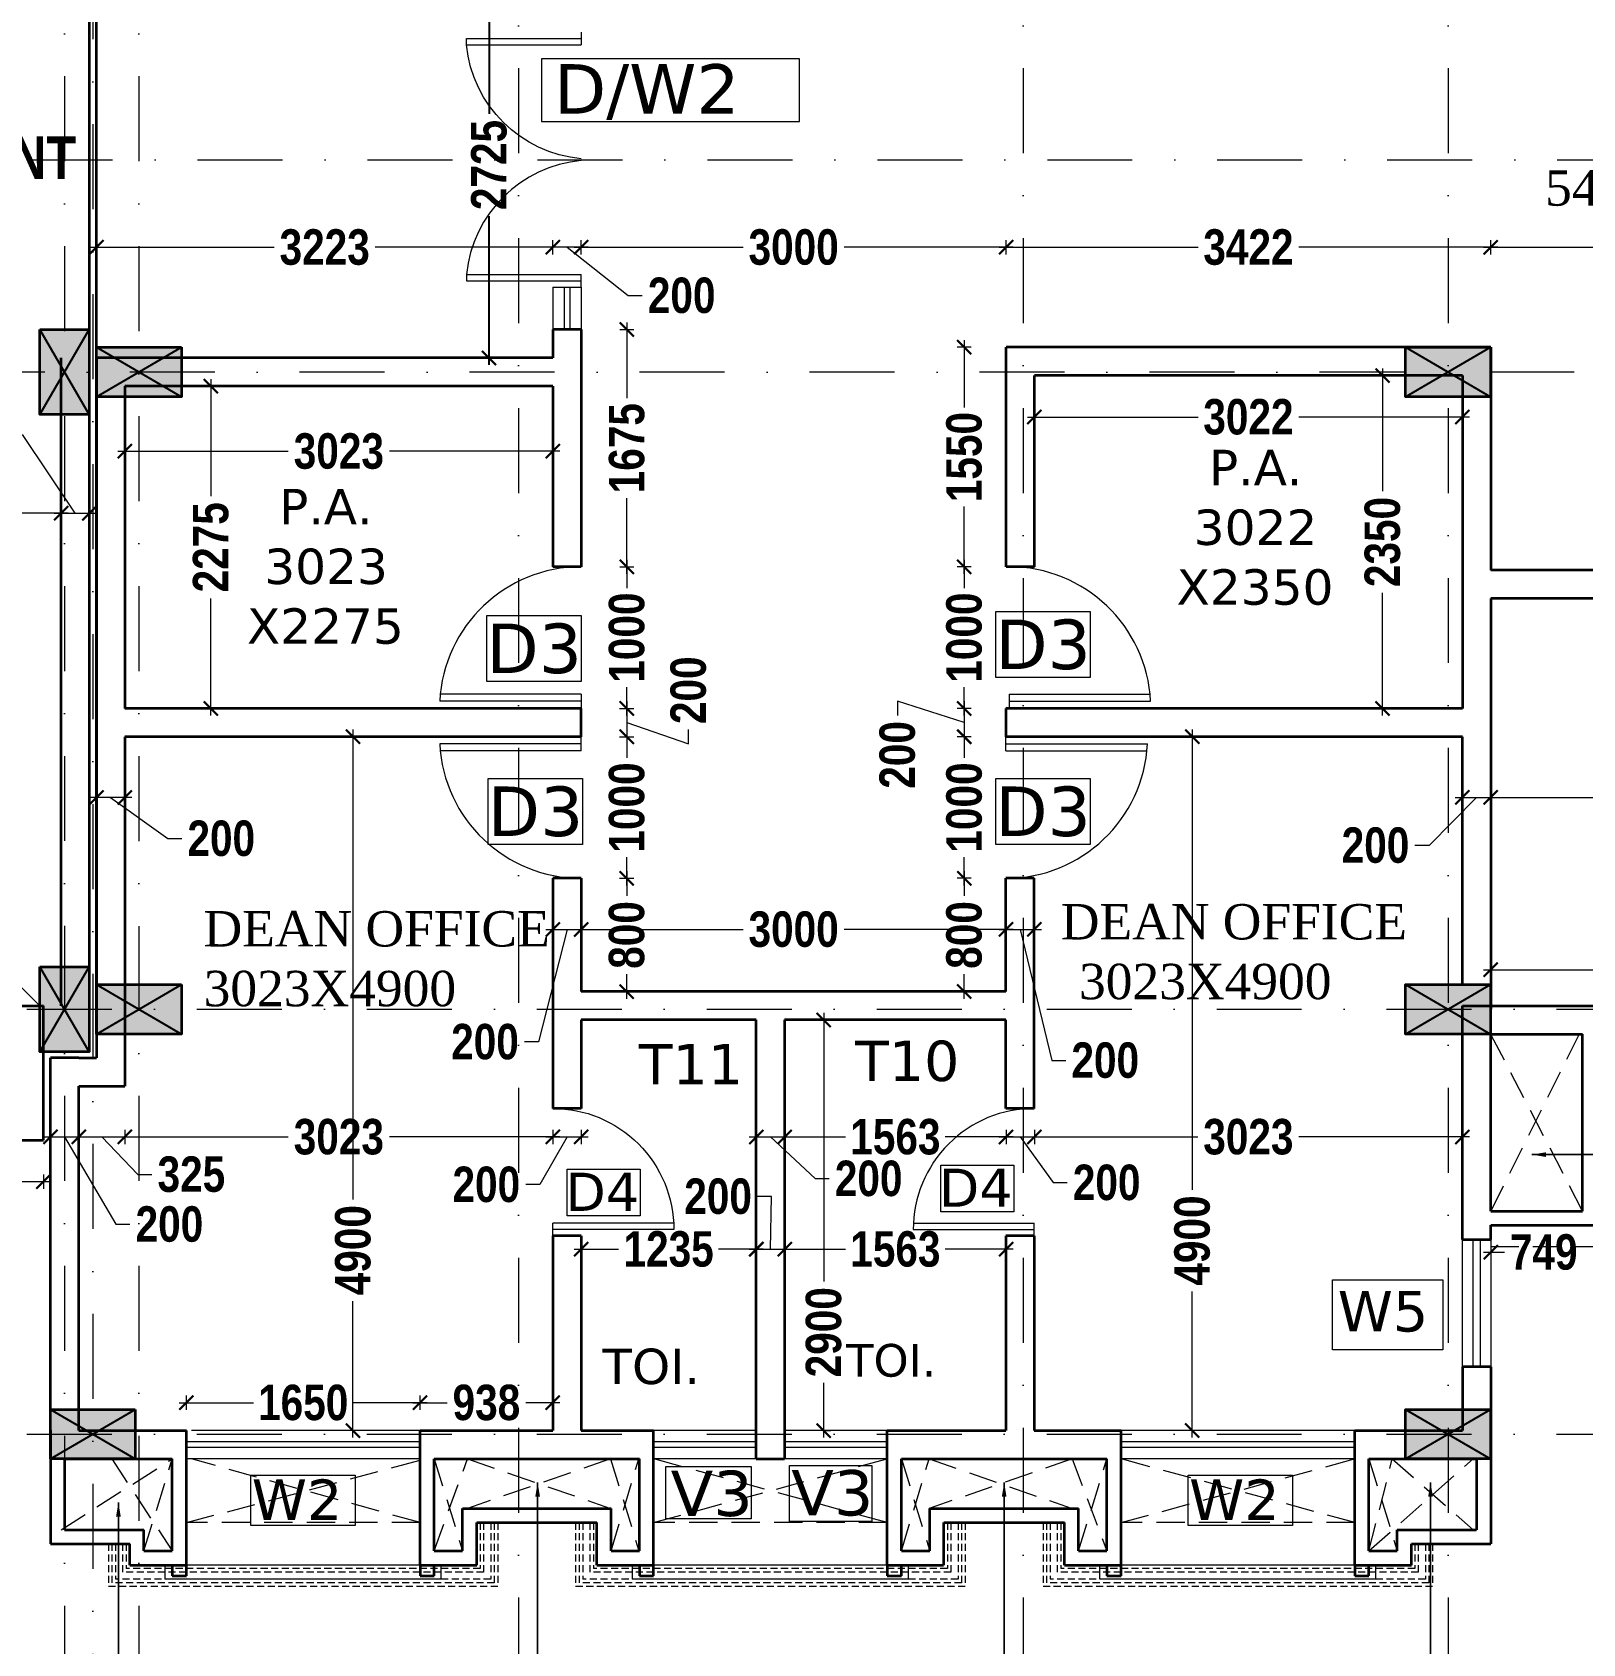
# Model space of a CAD drawing. Header units: millimetres. Extents: x -3092162 to 4513894, y -12317808 to 1849994.
# Drawn here: x -407333 to -396384, y -5888562 to -5877181 of the extents above; entities that cross this region are included whole.
import ezdxf

# ---------------------------------------------------------------- set-up
doc = ezdxf.new("R2010")
doc.units = ezdxf.units.MM
doc.header["$LTSCALE"] = 2
doc.header["$MEASUREMENT"] = 0
doc.header["$PDMODE"] = 34
doc.header["$PDSIZE"] = 500
for name, pattern in [('DASHDOT', [1, 0.5, -0.25, 0, -0.25]), ('DASHED2', [0.375, 0.25, -0.125]), ('HIDDEN', [0.375, 0.25, -0.125])]:
    doc.linetypes.add(name, pattern=pattern)
for name, color, linetype, lineweight in [('coloumn', 10, 'Continuous', 35), ('D DIM', 250, 'Continuous', 9), ('D3', 10, 'Continuous', 5), ('D4', 10, 'Continuous', 5), ('DOOR', 27, 'Continuous', 5), ('DUCT', 37, 'Continuous', 35), ('DW2', 10, 'Continuous', 9), ('expen. jt.', 130, 'Continuous', 35), ('glass', 5, 'Continuous', 15), ('GRID', 251, 'DASHDOT', 5), ('PARGOLA', 115, 'DASHED2', 5), ('PROJ', 251, 'HIDDEN', 5), ('SILL', 74, 'Continuous', 9), ('TEXT', 7, 'Continuous', 13), ('VENTI', 162, 'Continuous', 5), ('W2', 162, 'Continuous', 5), ('W5', 162, 'Continuous', 5), ('WAll', 250, 'Continuous', 35), ('WIN', 5, 'Continuous', 15)]:
    doc.layers.add(name, color=color, linetype=linetype, lineweight=lineweight)
doc.layers.add('DOT', color=7, linetype='DASHED2', lineweight=0, true_color=0x89067c)
doc.layers.add('duct text', color=7, linetype='Continuous', lineweight=5, true_color=0x30182a)
doc.styles.add('COLOUMNN DIM', font='ARIALNB.TTF', dxfattribs={"height": 550})
doc.styles.add('door', font='arial.ttf', dxfattribs={"height": 70})
doc.styles.add('INNER DIM', font='ARIALNB.TTF', dxfattribs={"height": 250})
doc.styles.get("Standard").update_dxf_attribs({"font": 'times.ttf', "height": 500})
doc.styles.add('style2', font='verdana.ttf')
doc.dimstyles.new('DOOR', dxfattribs={"dimtxt": 100, "dimasz": 100, "dimexe": 25, "dimexo": 50, "dimgap": 25, "dimtad": 0, "dimtih": 1, "dimtoh": 1, "dimdec": 0, "dimzin": 3, "dimdsep": 46, "dimtxsty": 'door', "dimblk": 'OBLIQUE', "dimcen": 200, "dimclrd": 256, "dimclre": 256, "dimclrt": 256, "dimadec": 0, "dimazin": 0, "dimtfac": 1, "dimtdec": 0, "dimtofl": 0, "dimtmove": 2, "dimatfit": 3, "dimfxl": 300, "dimfxlon": 1, "dimfrac": 1, "dimtolj": 1, "dimtzin": 0, "dimlwd": -1, "dimlwe": -1, "dimarcsym": 0})
doc.dimstyles.new('external final', dxfattribs={"dimscale": 0, "dimtxt": 250, "dimasz": 100, "dimexe": 50, "dimexo": 50, "dimgap": 50, "dimtad": 0, "dimdec": 0, "dimzin": 0, "dimdsep": 46, "dimtxsty": 'INNER DIM', "dimblk": 'ARCHTICK', "dimcen": 100, "dimdle": 50, "dimclrd": 256, "dimclre": 256, "dimclrt": 256, "dimadec": 0, "dimazin": 0, "dimtfac": 1, "dimtdec": 0, "dimtix": 1, "dimtmove": 1, "dimatfit": 3, "dimfxl": 50, "dimfxlon": 1, "dimtolj": 1, "dimtzin": 0, "dimlwd": -1, "dimlwe": -1, "dimarcsym": 1})

# ---------------------------------------------------------------- blocks, each defined once
blk = doc.blocks.new('_Oblique')
at = {"color": 0, "linetype": 'ByBlock', "lineweight": -2}
blk.add_line((-0.5, -0.5), (0.5, 0.5), dxfattribs=at)
blk = doc.blocks.new('_ArchTick')
at = {"color": 0, "linetype": 'ByBlock', "const_width": 0.15}
blk.add_lwpolyline([(-0.5, -0.5), (0.5, 0.5)], dxfattribs=at)
blk = doc.blocks.new('*D376')
at = {"ltscale": 100, "transparency": 16777216}
for p, q in [((-403807, -5876756), (-404157, -5876756)), ((-404107, -5876706), (-404107, -5877758)), ((-404107, -5879531), (-404107, -5878479)), ((-403807, -5879481), (-404157, -5879481))]:
    blk.add_line(p, q, dxfattribs=at)
at = {"layer": 'Defpoints', "color": 0, "lineweight": 50, "ltscale": 100, "transparency": 16777216}
for p in [(-403657, -5876756), (-404107, -5879481), (-403657, -5879481)]:
    blk.add_point(p, dxfattribs=at)
at = {"ltscale": 100, "transparency": 16777216, "xscale": 100, "yscale": 100, "zscale": 100}
for p, rotation in [((-404107, -5876756), 90), ((-404107, -5879481), 270)]:
    blk.add_blockref('_ArchTick', p, dxfattribs=dict(at, rotation=rotation))
at = {"lineweight": 50, "ltscale": 100, "transparency": 16777216, "insert": (-404107, -5878119), "char_height": 250, "attachment_point": 5, "rotation": 90, "style": 'INNER DIM'}
blk.add_mtext('\\A1;2725', dxfattribs=at)

msp = doc.modelspace()

# ---------------------------------------------------------------- hatches: boundary and pattern name
at = {"layer": 'coloumn', "ltscale": 100}
for points in [[(-407279.5, -5879281.2), (-406929.5, -5879281.2), (-406929.5, -5879881.2), (-407279.5, -5879881.2)], [(-406279.7, -5879406.2), (-406279.7, -5879756.2), (-406879.7, -5879756.2), (-406879.7, -5879406.2)], [(-397034.7, -5879406.2), (-397034.7, -5879756.2), (-397634.7, -5879756.2), (-397634.7, -5879406.2)], [(-407279.7, -5883781.3), (-406929.7, -5883781.3), (-406929.7, -5884381.3), (-407279.7, -5884381.3)], [(-406279.7, -5883906.2), (-406279.7, -5884256.2), (-406879.7, -5884256.2), (-406879.7, -5883906.2)], [(-397034.7, -5883906.2), (-397034.7, -5884256.2), (-397634.7, -5884256.2), (-397634.7, -5883906.2)], [(-406604.7, -5886906.2), (-406604.7, -5887256.2), (-407204.7, -5887256.2), (-407204.7, -5886906.2)], [(-397034.7, -5886906.2), (-397034.7, -5887256.2), (-397634.7, -5887256.2), (-397634.7, -5886906.2)]]:
    msp.add_hatch(color=256, dxfattribs=at).paths.add_polyline_path(points)

# ---------------------------------------------------------------- linework, layer by layer
at = {"layer": 'coloumn', "lineweight": 25, "ltscale": 100}
for p, q in [((-406929.5, -5879881.2), (-407279.5, -5879281.2)), ((-407279.5, -5879881.2), (-406929.5, -5879281.2)), ((-406879.7, -5879756.2), (-406279.7, -5879406.2)), ((-406879.7, -5879406.2), (-406279.7, -5879756.2)), ((-397634.7, -5879756.2), (-397034.7, -5879406.2)), ((-397634.7, -5879406.2), (-397034.7, -5879756.2)), ((-406929.7, -5884381.3), (-407279.7, -5883781.3)), ((-407279.7, -5884381.3), (-406929.7, -5883781.3)), ((-406879.7, -5884256.2), (-406279.7, -5883906.2)), ((-406879.7, -5883906.2), (-406279.7, -5884256.2)), ((-397634.7, -5884256.2), (-397034.7, -5883906.2)), ((-397634.7, -5883906.2), (-397034.7, -5884256.2)), ((-407204.7, -5887256.2), (-406604.7, -5886906.2)), ((-407204.7, -5886906.2), (-406604.7, -5887256.2)), ((-397634.7, -5887256.2), (-397034.7, -5886906.2)), ((-397634.7, -5886906.2), (-397034.7, -5887256.2))]:
    msp.add_line(p, q, dxfattribs=at)
at = {"layer": 'coloumn', "ltscale": 100}
for points in [[(-407279.5, -5879281.2), (-406929.5, -5879281.2), (-406929.5, -5879881.2), (-407279.5, -5879881.2)], [(-406279.7, -5879406.2), (-406279.7, -5879756.2), (-406879.7, -5879756.2), (-406879.7, -5879406.2)], [(-397034.7, -5879406.2), (-397034.7, -5879756.2), (-397634.7, -5879756.2), (-397634.7, -5879406.2)], [(-407279.7, -5883781.3), (-406929.7, -5883781.3), (-406929.7, -5884381.3), (-407279.7, -5884381.3)], [(-406279.7, -5883906.2), (-406279.7, -5884256.2), (-406879.7, -5884256.2), (-406879.7, -5883906.2)], [(-397034.7, -5883906.2), (-397034.7, -5884256.2), (-397634.7, -5884256.2), (-397634.7, -5883906.2)], [(-406604.7, -5886906.2), (-406604.7, -5887256.2), (-407204.7, -5887256.2), (-407204.7, -5886906.2)], [(-397034.7, -5886906.2), (-397034.7, -5887256.2), (-397634.7, -5887256.2), (-397634.7, -5886906.2)]]:
    msp.add_lwpolyline(points, close=True, dxfattribs=at)
at = {"layer": 'D DIM', "ltscale": 100}
for p, q in [((-406928.9, -5878699.7), (-405624.8, -5878699.7)), ((-406878.9, -5878749.7), (-406878.9, -5878649.7)), ((-403606.4, -5878699.7), (-404910.5, -5878699.7)), ((-403406.4, -5878699.7), (-403706.4, -5878699.7)), ((-403656.4, -5878749.7), (-403656.4, -5878649.7)), ((-403656.4, -5878749.7), (-403656.4, -5878649.7)), ((-403556.4, -5878699.7), (-403125.3, -5879040.6)), ((-403506.4, -5878699.7), (-402312.3, -5878699.7)), ((-403456.4, -5878749.7), (-403456.4, -5878649.7)), ((-403456.4, -5878749.7), (-403456.4, -5878649.7)), ((-400405.9, -5878699.7), (-401600, -5878699.7)), ((-400505.9, -5878699.7), (-399100.9, -5878699.7)), ((-400455.9, -5878749.7), (-400455.9, -5878649.7)), ((-400455.9, -5878749.7), (-400455.9, -5878649.7)), ((-396983.9, -5878699.7), (-398388.9, -5878699.7)), ((-397083.9, -5878699.7), (-394689.1, -5878699.7)), ((-397033.9, -5878749.7), (-397033.9, -5878649.7)), ((-397033.9, -5878749.7), (-397033.9, -5878649.7)), ((-403125.3, -5879040.6), (-403025.3, -5879040.6)), ((-403134.3, -5879231.2), (-403134.3, -5879765.8)), ((-403184.3, -5879281.2), (-403084.3, -5879281.2)), ((-400752, -5879356.2), (-400752, -5879831)), ((-400702, -5879406.2), (-400802, -5879406.2)), ((-397797.8, -5879606.2), (-397847.8, -5879606.2)), ((-397797.8, -5879556.2), (-397797.8, -5880423.2)), ((-406071.5, -5879681.2), (-406121.5, -5879681.2)), ((-406071.5, -5879631.2), (-406071.5, -5880458.1)), ((-400305.9, -5879898.5), (-399100.9, -5879898.5)), ((-400255.9, -5879898.5), (-400255.9, -5879948.5)), ((-397183.9, -5879898.5), (-398388.9, -5879898.5)), ((-397233.9, -5879898.5), (-397233.9, -5879848.5)), ((-407028.7, -5880578.2), (-407400.7, -5880022.4)), ((-406728.9, -5880140.3), (-405524.8, -5880140.3)), ((-406678.9, -5880140.3), (-406678.9, -5880190.3)), ((-403606.4, -5880140.3), (-404810.5, -5880140.3)), ((-403656.4, -5880140.3), (-403656.4, -5880090.3)), ((-403134.3, -5881006.2), (-403134.3, -5880471.6)), ((-407078.5, -5880578.2), (-416755.3, -5880578.2)), ((-407178.5, -5880578.2), (-406878.9, -5880578.2)), ((-407128.5, -5880528.2), (-407128.5, -5880628.2)), ((-407128.5, -5880528.2), (-407128.5, -5880628.2)), ((-406928.9, -5880528.2), (-406928.9, -5880628.2)), ((-400752, -5881006.2), (-400752, -5880531.4)), ((-403184.3, -5880956.2), (-403084.3, -5880956.2)), ((-403184.3, -5880956.2), (-403084.3, -5880956.2)), ((-403134.3, -5880906.2), (-403134.3, -5881106)), ((-400702, -5880956.2), (-400802, -5880956.2)), ((-400702, -5880956.2), (-400802, -5880956.2)), ((-400752, -5880906.2), (-400752, -5881106)), ((-406071.5, -5882006.2), (-406071.5, -5881179.3)), ((-397797.8, -5882006.2), (-397797.8, -5881139.2)), ((-403134.3, -5882006.2), (-403134.3, -5881806.4)), ((-400752, -5882006.2), (-400752, -5881806.4)), ((-406071.5, -5881956.2), (-406121.5, -5881956.2)), ((-403184.7, -5881956.2), (-403084.7, -5881956.2)), ((-403184.3, -5881956.2), (-403084.3, -5881956.2)), ((-403134.7, -5881906.2), (-403134.7, -5882206.2)), ((-400752, -5882056.2), (-401223.5, -5881906.2)), ((-401223.5, -5881906.2), (-401223.5, -5882006.2)), ((-400702, -5881956.2), (-400802, -5881956.2)), ((-400702, -5881956.2), (-400802, -5881956.2)), ((-400752, -5881906.2), (-400752, -5882206.2)), ((-397797.8, -5881956.2), (-397847.8, -5881956.2)), ((-405067.7, -5882106.2), (-405067.7, -5885423.2)), ((-403134.7, -5882056.2), (-402699.3, -5882206.2)), ((-403134.3, -5882106.2), (-403134.3, -5882306)), ((-402699.3, -5882206.2), (-402699.3, -5882106.2)), ((-400751.6, -5882106.2), (-400751.6, -5882306)), ((-399141.6, -5882106.2), (-399141.6, -5885355.3)), ((-405017.7, -5882156.2), (-405117.7, -5882156.2)), ((-403184.7, -5882156.2), (-403084.7, -5882156.2)), ((-403184.3, -5882156.2), (-403084.3, -5882156.2)), ((-400702, -5882156.2), (-400802, -5882156.2)), ((-400701.6, -5882156.2), (-400801.6, -5882156.2)), ((-399141.6, -5882156.2), (-399191.6, -5882156.2)), ((-406878.9, -5882634.7), (-406878.9, -5882534.7)), ((-406678.9, -5882634.7), (-406678.9, -5882534.7)), ((-397233.9, -5882534.7), (-397233.9, -5882634.7)), ((-397033.9, -5882534.7), (-397033.9, -5882634.7)), ((-397033.9, -5882534.7), (-397033.9, -5882634.7)), ((-406628.9, -5882584.7), (-406928.9, -5882584.7)), ((-406778.9, -5882584.7), (-406376.3, -5882874.8)), ((-397133.9, -5882584.7), (-397469.3, -5882923.3)), ((-397283.9, -5882584.7), (-396983.9, -5882584.7)), ((-397083.9, -5882584.7), (-395192.8, -5882584.7)), ((-406376.3, -5882874.8), (-406276.3, -5882874.8)), ((-403134.3, -5883206.2), (-403134.3, -5883006.4)), ((-400751.6, -5883206.2), (-400751.6, -5883006.4)), ((-397469.3, -5882923.3), (-397569.3, -5882923.3)), ((-403134.7, -5883106.2), (-403134.7, -5883280.2)), ((-400752, -5883106.2), (-400752, -5883280.2)), ((-403184.7, -5883156.2), (-403084.7, -5883156.2)), ((-403184.3, -5883156.2), (-403084.3, -5883156.2)), ((-400702, -5883156.2), (-400802, -5883156.2)), ((-400701.6, -5883156.2), (-400801.6, -5883156.2)), ((-403656.4, -5883516.8), (-403656.4, -5883466.8)), ((-403456.4, -5883516.8), (-403456.4, -5883466.8)), ((-403456.4, -5883516.8), (-403456.4, -5883466.8)), ((-400456.4, -5883516.8), (-400456.4, -5883466.8)), ((-400456.4, -5883516.8), (-400456.4, -5883466.8)), ((-400256.4, -5883516.8), (-400256.4, -5883466.8)), ((-403556.4, -5883516.8), (-403757.3, -5884311.2)), ((-403706.4, -5883516.8), (-403406.4, -5883516.8)), ((-403506.4, -5883516.8), (-402312.6, -5883516.8)), ((-400406.4, -5883516.8), (-401600.2, -5883516.8)), ((-400506.4, -5883516.8), (-400206.4, -5883516.8)), ((-400356.4, -5883516.8), (-400134.2, -5884441.7)), ((-397084.3, -5883801.9), (-394689.5, -5883801.9)), ((-397034.3, -5883751.9), (-397034.3, -5883851.9)), ((-403134.7, -5884006.2), (-403134.7, -5883832.2)), ((-400752, -5884006.2), (-400752, -5883832.2)), ((-403184.7, -5883956.2), (-403084.7, -5883956.2)), ((-400702, -5883956.2), (-400802, -5883956.2)), ((-401744.1, -5884156.2), (-401794.1, -5884156.2)), ((-401744.1, -5884106.2), (-401744.1, -5886003.7)), ((-403757.3, -5884311.2), (-403857.3, -5884311.2)), ((-400134.2, -5884441.7), (-400034.2, -5884441.7)), ((-407203.9, -5884932.4), (-407203.9, -5885032.4)), ((-407003.9, -5884932.4), (-407003.9, -5885032.4)), ((-407003.9, -5884932.4), (-407003.9, -5885032.4)), ((-406678.9, -5884932.4), (-406678.9, -5885032.4)), ((-406678.9, -5884932.4), (-406678.9, -5885032.4)), ((-403656.4, -5884932.4), (-403656.4, -5885032.4)), ((-403656.4, -5884932.4), (-403656.4, -5885032.4)), ((-403456.4, -5884932.4), (-403456.4, -5885032.4)), ((-402219.4, -5884932.4), (-402219.4, -5885032.4)), ((-402019.4, -5884932.4), (-402019.4, -5885032.4)), ((-402019.4, -5884932.4), (-402019.4, -5885032.4)), ((-400456.4, -5884932.4), (-400456.4, -5885032.4)), ((-400456.4, -5884932.4), (-400456.4, -5885032.4)), ((-400256.4, -5884932.4), (-400256.4, -5885032.4)), ((-400256.4, -5884932.4), (-400256.4, -5885032.4)), ((-397233.9, -5884932.4), (-397233.9, -5885032.4)), ((-407253.9, -5884982.4), (-406953.9, -5884982.4)), ((-407103.9, -5884982.4), (-406742.5, -5885599.1)), ((-407053.9, -5884982.4), (-406628.9, -5884982.4)), ((-406841.4, -5884982.4), (-406588.1, -5885247)), ((-406728.9, -5884982.4), (-405524.8, -5884982.4)), ((-403606.4, -5884982.4), (-404810.5, -5884982.4)), ((-403556.4, -5884982.4), (-403748, -5885318.9)), ((-403706.4, -5884982.4), (-403406.4, -5884982.4)), ((-402269.4, -5884982.4), (-401969.4, -5884982.4)), ((-402119.4, -5884982.4), (-401804.8, -5885276.7)), ((-402069.4, -5884982.4), (-401589.1, -5884982.4)), ((-400406.4, -5884982.4), (-400886.7, -5884982.4)), ((-400506.4, -5884982.4), (-400206.4, -5884982.4)), ((-400356.4, -5884982.4), (-400124.2, -5885304.9)), ((-400306.4, -5884982.4), (-399102.3, -5884982.4)), ((-397183.9, -5884982.4), (-398388, -5884982.4)), ((-407203.9, -5885298.8), (-407788.3, -5885298.8)), ((-407253.9, -5885248.8), (-407253.9, -5885348.8)), ((-406588.1, -5885247), (-406488.1, -5885247)), ((-401804.8, -5885276.7), (-401704.8, -5885276.7)), ((-400124.2, -5885304.9), (-400024.2, -5885304.9)), ((-403748, -5885318.9), (-403848, -5885318.9)), ((-402111.5, -5885402.7), (-402211.5, -5885402.7)), ((-402119.4, -5885775), (-402111.5, -5885402.7)), ((-406742.5, -5885599.1), (-406642.5, -5885599.1)), ((-403456.4, -5885825), (-403456.4, -5885725)), ((-402221.4, -5885825), (-402221.4, -5885725)), ((-402219.4, -5885825), (-402219.4, -5885725)), ((-402019.4, -5885825), (-402019.4, -5885725)), ((-402019.4, -5885825), (-402019.4, -5885725)), ((-400456.4, -5885731.2), (-400456.4, -5885825)), ((-397033.9, -5885746.5), (-397033.9, -5885846.5)), ((-403506.4, -5885775), (-403191.8, -5885775)), ((-402171.4, -5885775), (-402486, -5885775)), ((-402269.4, -5885775), (-401969.4, -5885775)), ((-402069.4, -5885775), (-401589.1, -5885775)), ((-400406.4, -5885775), (-400886.7, -5885775)), ((-397083.9, -5885796.5), (-396935.6, -5885796.5)), ((-399141.6, -5887106.2), (-399141.6, -5886073.1)), ((-405067.7, -5887106.2), (-405067.7, -5886141.1)), ((-401744.1, -5887106.2), (-401744.1, -5886719.7)), ((-406294.3, -5886859.2), (-405769.5, -5886859.2)), ((-406244.3, -5886909.2), (-406244.3, -5886809.2)), ((-404544.3, -5886859.2), (-405069.1, -5886859.2)), ((-404644.3, -5886859.2), (-404403.7, -5886859.2)), ((-404594.3, -5886909.2), (-404594.3, -5886809.2)), ((-404594.3, -5886909.2), (-404594.3, -5886809.2)), ((-403606.8, -5886859.2), (-403847.5, -5886859.2)), ((-403656.8, -5886909.2), (-403656.8, -5886809.2)), ((-405017.7, -5887056.2), (-405117.7, -5887056.2)), ((-401744.1, -5887056.2), (-401694.1, -5887056.2)), ((-399141.6, -5887056.2), (-399191.6, -5887056.2))]:
    msp.add_line(p, q, dxfattribs=at)
at = {"layer": 'D3'}
for p, q in [((-404123, -5881300.4), (-403457, -5881300.4)), ((-404123, -5881766.9), (-404123, -5881300.4)), ((-403457, -5881300.4), (-403457, -5881766.9)), ((-400529.5, -5881272), (-399863.5, -5881272)), ((-400529.5, -5881738.5), (-400529.5, -5881272)), ((-399863.5, -5881272), (-399863.5, -5881738.5)), ((-403457, -5881766.9), (-404123, -5881766.9)), ((-399863.5, -5881738.5), (-400529.5, -5881738.5)), ((-404113.4, -5882451.2), (-403447.5, -5882451.2)), ((-404113.4, -5882917.6), (-404113.4, -5882451.2)), ((-403447.5, -5882451.2), (-403447.5, -5882917.6)), ((-400529.5, -5882451.2), (-399863.5, -5882451.2)), ((-400529.5, -5882917.6), (-400529.5, -5882451.2)), ((-399863.5, -5882451.2), (-399863.5, -5882917.6)), ((-403447.5, -5882917.6), (-404113.4, -5882917.6)), ((-399863.5, -5882917.6), (-400529.5, -5882917.6))]:
    msp.add_line(p, q, dxfattribs=at)
at = {"layer": 'D4'}
for p, q in [((-400917.6, -5885181.4), (-400402.1, -5885181.4)), ((-400917.6, -5885511), (-400917.6, -5885181.4)), ((-400402.1, -5885181.4), (-400402.1, -5885511)), ((-403555.1, -5885210.4), (-403039.6, -5885210.4)), ((-403555.1, -5885540), (-403555.1, -5885210.4)), ((-403039.6, -5885210.4), (-403039.6, -5885540)), ((-400402.1, -5885511), (-400917.6, -5885511)), ((-403039.6, -5885540), (-403555.1, -5885540))]:
    msp.add_line(p, q, dxfattribs=at)
at = {"layer": 'DOOR', "color": 252, "ltscale": 200}
for p, q in [((-404266.8, -5877226.2), (-403456.8, -5877226.2)), ((-404266.8, -5877271.2), (-404266.8, -5877226.2)), ((-403456.8, -5877181.2), (-403456.8, -5877271.2)), ((-404266.8, -5877271.2), (-403456.8, -5877271.2)), ((-404266.8, -5878891.2), (-403456.8, -5878891.2)), ((-404266.8, -5878891.2), (-404266.8, -5878936.2)), ((-403456.8, -5878981.2), (-403456.8, -5878891.2)), ((-404266.8, -5878936.2), (-403456.8, -5878936.2))]:
    msp.add_line(p, q, dxfattribs=at)
at = {"layer": 'DOOR', "ltscale": 100}
for p, q in [((-403456.8, -5881856.2), (-404451.8, -5881856.2)), ((-403456.8, -5881856.2), (-403456.8, -5881956.2)), ((-400434.3, -5881856.2), (-399439.3, -5881856.2)), ((-400434.3, -5881856.2), (-400434.3, -5881956.2)), ((-403456.8, -5881906.2), (-404455.6, -5881906.2)), ((-400434.3, -5881906.2), (-399435.6, -5881906.2)), ((-403456.8, -5882206.2), (-404455.6, -5882206.2)), ((-403456.8, -5882256.2), (-403456.8, -5882156.2)), ((-400456.8, -5882256.2), (-400456.8, -5882156.2)), ((-400456.8, -5882206.2), (-399458.1, -5882206.2)), ((-403456.8, -5882256.2), (-404451.8, -5882256.2)), ((-400456.8, -5882256.2), (-399461.8, -5882256.2))]:
    msp.add_line(p, q, dxfattribs=at)
at = {"layer": 'DOOR', "ltscale": 200}
for p, q in [((-402803, -5885591.2), (-403656.8, -5885591.2)), ((-403656.8, -5885681.2), (-403656.8, -5885591.2)), ((-402801.8, -5885636.2), (-403656.8, -5885636.2)), ((-401111.8, -5885636.2), (-400256.8, -5885636.2)), ((-401110.6, -5885591.2), (-400256.8, -5885591.2)), ((-400256.8, -5885681.2), (-400256.8, -5885591.2))]:
    msp.add_line(p, q, dxfattribs=at)
at = {"layer": 'DOOR', "ltscale": 100}
for centre, start, end in [((-403456.8, -5881956.2), 90, 177.13402), ((-400434.3, -5881956.2), 2.86598, 90), ((-403456.8, -5882156.2), 182.86598, 270), ((-400456.8, -5882156.2), 270, 357.13402)]:
    msp.add_arc(centre, 1000, start, end, dxfattribs=at)
at = {"layer": 'DOOR', "color": 252, "ltscale": 200, "extrusion": (0, 0, -1)}
msp.add_ellipse((-403370.3, -5877178.5), major_axis=(901.3, 4), ratio=1, start_param=1.670585, end_param=3.0430697, dxfattribs=at)
at = {"layer": 'DOOR', "color": 252, "ltscale": 200}
msp.add_ellipse((-403370.3, -5878983.9), major_axis=(-901.3, 4), ratio=1, start_param=-1.4710077, end_param=-0.098523, dxfattribs=at)
at = {"layer": 'DOT', "ltscale": 400}
for p, q in [((-396384.8, -5885506.2), (-397033.9, -5884256.2)), ((-396408.4, -5884256.2), (-397033.9, -5885506.2)), ((-397035.5, -5885756.2), (-395835.8, -5885756.2)), ((-407128.4, -5887756.2), (-406344.3, -5887256.2)), ((-406771, -5887256.2), (-406344.3, -5887906.2)), ((-406544.3, -5887906.2), (-406344.3, -5887256.2)), ((-406244.3, -5887706.2), (-404594.3, -5887265.6)), ((-404594.3, -5887706.2), (-406209.2, -5887256.2)), ((-404494.3, -5887256.2), (-404294.3, -5887906.2)), ((-404494.3, -5887906.2), (-404259.2, -5887256.2)), ((-403249.2, -5887256.2), (-404259.2, -5887606.2)), ((-404259.2, -5887256.2), (-403249.2, -5887606.2)), ((-403249.2, -5887256.2), (-403049.2, -5887906.2)), ((-403244.8, -5887906.2), (-403049.2, -5887256.2)), ((-402944.8, -5887706.2), (-401298.9, -5887256.2)), ((-401294.8, -5887706.2), (-402944.8, -5887256.2)), ((-401194.8, -5887256.2), (-400994.8, -5887906.2)), ((-401194.8, -5887906.2), (-400998.9, -5887256.2)), ((-399989.2, -5887256.2), (-400998.9, -5887606.2)), ((-400998.9, -5887256.2), (-399989.2, -5887606.2)), ((-399989.2, -5887256.2), (-399744.3, -5887906.2)), ((-399944.3, -5887906.2), (-399744.3, -5887256.2)), ((-399644.3, -5887706.2), (-397994.3, -5887256.2)), ((-397994.3, -5887706.2), (-399644.3, -5887256.2)), ((-397894.3, -5887256.2), (-397694.3, -5887906.2)), ((-397894.3, -5887906.2), (-397728.8, -5887256.2)), ((-397894.3, -5887906.2), (-397158.4, -5887256.2)), ((-397728.8, -5887256.2), (-397158.4, -5887756.2)), ((-404594.3, -5887706.2), (-406244.3, -5887706.2)), ((-401294.8, -5887706.2), (-402944.8, -5887706.2)), ((-397994.3, -5887706.2), (-399644.3, -5887706.2))]:
    msp.add_line(p, q, dxfattribs=at)
at = {"layer": 'DOT', "linetype": 'DASHED2', "ltscale": 100}
for p, q in [((-404170.2, -5887706.2), (-404170.2, -5888031.2)), ((-404145.2, -5887706.2), (-404145.2, -5888056.2)), ((-404095.2, -5887706.2), (-404095.2, -5888106.2)), ((-404070.2, -5887706.2), (-404070.2, -5888131.2)), ((-404045.2, -5887706.2), (-404045.2, -5888156.2)), ((-403495.6, -5887706.2), (-403495.6, -5888156.2)), ((-403470.6, -5887706.2), (-403470.6, -5888131.2)), ((-403445.6, -5887706.2), (-403445.6, -5888106.2)), ((-403395.6, -5887706.2), (-403395.6, -5888056.2)), ((-403370.6, -5887706.2), (-403370.6, -5888031.2)), ((-400870.6, -5887706.2), (-400870.6, -5888031.2)), ((-400845.6, -5887706.2), (-400845.6, -5888056.2)), ((-400795.6, -5887706.2), (-400795.6, -5888106.2)), ((-400770.6, -5887706.2), (-400770.6, -5888131.2)), ((-400745.6, -5887706.2), (-400745.6, -5888156.2)), ((-400195.1, -5887706.2), (-400195.1, -5888156.2)), ((-400170.1, -5887706.2), (-400170.1, -5888131.2)), ((-400145.1, -5887706.2), (-400145.1, -5888106.2)), ((-400095.1, -5887706.2), (-400095.1, -5888056.2)), ((-400070.1, -5887706.2), (-400070.1, -5888031.2)), ((-406795.2, -5887856.2), (-406795.2, -5888156.2)), ((-406770.2, -5887856.2), (-406770.2, -5888131.2)), ((-406745.2, -5887856.2), (-406745.2, -5888106.2)), ((-406695.2, -5887856.2), (-406695.2, -5888056.2)), ((-406670.2, -5887856.2), (-406670.2, -5888031.2)), ((-397570.1, -5887856.2), (-397570.1, -5888031.2)), ((-397545.1, -5887856.2), (-397545.1, -5888056.2)), ((-397495.1, -5887856.2), (-397495.1, -5888106.2)), ((-397470.1, -5887856.2), (-397470.1, -5888131.2)), ((-397445.1, -5887856.2), (-397445.1, -5888156.2)), ((-404170.2, -5888031.2), (-406670.2, -5888031.2)), ((-404622.7, -5888006.2), (-406272.7, -5888006.2)), ((-400870.6, -5888031.2), (-403370.6, -5888031.2)), ((-401323.1, -5888006.2), (-402973.1, -5888006.2)), ((-397570.1, -5888031.2), (-400070.1, -5888031.2)), ((-398022.6, -5888006.2), (-399672.6, -5888006.2)), ((-404070.2, -5888131.2), (-406770.2, -5888131.2)), ((-404095.2, -5888106.2), (-406745.2, -5888106.2)), ((-404145.2, -5888056.2), (-406695.2, -5888056.2)), ((-400770.6, -5888131.2), (-403470.6, -5888131.2)), ((-400795.6, -5888106.2), (-403445.6, -5888106.2)), ((-400845.6, -5888056.2), (-403395.6, -5888056.2)), ((-397470.1, -5888131.2), (-400170.1, -5888131.2)), ((-397495.1, -5888106.2), (-400145.1, -5888106.2)), ((-397545.1, -5888056.2), (-400095.1, -5888056.2)), ((-404045.2, -5888156.2), (-406795.2, -5888156.2)), ((-400745.6, -5888156.2), (-403495.6, -5888156.2)), ((-397445.1, -5888156.2), (-400195.1, -5888156.2))]:
    msp.add_line(p, q, dxfattribs=at)
at = {"layer": 'DUCT', "ltscale": 100}
for p, q in [((-409028.4, -5884056.2), (-407253.9, -5884056.2)), ((-407253.9, -5885006.2), (-407253.9, -5884056.2)), ((-397234.3, -5884056.2), (-396284.8, -5884056.2)), ((-397234.3, -5885706.2), (-397234.3, -5884056.2)), ((-397033.9, -5885506.2), (-397033.9, -5884256.2)), ((-397033.9, -5884256.2), (-396384.8, -5884256.2)), ((-396384.8, -5885506.2), (-396384.8, -5884256.2)), ((-407204.3, -5887256.2), (-407204.3, -5884423.3)), ((-407004.3, -5884423.3), (-407203.9, -5884423.3)), ((-407004.3, -5887056.2), (-407004.3, -5884623.3)), ((-409028.4, -5885006.2), (-407253.9, -5885006.2)), ((-397033.9, -5885506.2), (-396384.8, -5885506.2)), ((-397033.9, -5885706.2), (-397033.9, -5885606.2)), ((-397033.9, -5885606.2), (-396284.8, -5885606.2)), ((-397234.3, -5885706.2), (-397033.9, -5885706.2)), ((-397234.3, -5886606.2), (-397234.3, -5886906.2)), ((-397033.9, -5886606.2), (-397234.3, -5886606.2)), ((-397033.9, -5886606.2), (-397033.9, -5887256.2)), ((-397233.9, -5886706.2), (-397233.9, -5887056.2)), ((-397033.9, -5886706.2), (-397033.9, -5887856.2)), ((-407203.9, -5887053), (-407203.9, -5887856.2)), ((-407003.9, -5887056.2), (-406244.3, -5887056.2)), ((-406244.3, -5888006.2), (-406244.3, -5887056.2)), ((-404594.3, -5888006.2), (-404594.3, -5887056.2)), ((-404594.3, -5887056.2), (-403656.8, -5887056.2)), ((-403456.8, -5887056.2), (-402944.8, -5887056.2)), ((-402944.8, -5888006.2), (-402944.8, -5887056.2)), ((-401294.8, -5888006.2), (-401294.8, -5887056.2)), ((-401294.8, -5887056.2), (-400456.8, -5887056.2)), ((-400256.8, -5887056.2), (-399644.3, -5887056.2)), ((-399644.3, -5888006.2), (-399644.3, -5887056.2)), ((-397994.3, -5888006.2), (-397994.3, -5887056.2)), ((-397994.3, -5887056.2), (-397233.9, -5887056.2)), ((-407104.7, -5887256.2), (-406344.3, -5887256.2)), ((-407103.9, -5887256.2), (-407103.9, -5887756.2)), ((-406344.3, -5887906.2), (-406344.3, -5887256.2)), ((-404494.3, -5887906.2), (-404494.3, -5887256.2)), ((-404494.3, -5887256.2), (-403044.8, -5887256.2)), ((-403044.8, -5887906.2), (-403044.8, -5887256.2)), ((-402219.8, -5887256.2), (-402019.8, -5887256.2)), ((-401194.8, -5887906.2), (-401194.8, -5887256.2)), ((-401194.8, -5887256.2), (-399744.3, -5887256.2)), ((-399744.3, -5887906.2), (-399744.3, -5887256.2)), ((-397894.3, -5887906.2), (-397894.3, -5887256.2)), ((-397894.3, -5887256.2), (-397133.9, -5887256.2)), ((-397133.9, -5887256.2), (-397133.9, -5887756.2)), ((-404294.3, -5887906.2), (-404294.3, -5887606.2)), ((-404294.3, -5887606.2), (-403244.8, -5887606.2)), ((-403244.8, -5887906.2), (-403244.8, -5887606.2)), ((-400994.8, -5887906.2), (-400994.8, -5887606.2)), ((-400994.8, -5887606.2), (-399944.3, -5887606.2)), ((-399944.3, -5887906.2), (-399944.3, -5887606.2)), ((-407103.9, -5887756.2), (-406544.3, -5887756.2)), ((-406544.3, -5887906.2), (-406544.3, -5887756.2)), ((-404194.3, -5888006.2), (-404194.3, -5887706.2)), ((-404194.3, -5887706.2), (-403344.8, -5887706.2)), ((-403344.8, -5888006.2), (-403344.8, -5887706.2)), ((-400894.8, -5888006.2), (-400894.8, -5887706.2)), ((-400894.8, -5887706.2), (-400044.3, -5887706.2)), ((-400044.3, -5888006.2), (-400044.3, -5887706.2)), ((-397694.3, -5887906.2), (-397694.3, -5887756.2)), ((-397694.3, -5887756.2), (-397133.9, -5887756.2)), ((-407203.9, -5887856.2), (-406644.3, -5887856.2)), ((-406644.3, -5888006.2), (-406644.3, -5887856.2)), ((-406544.3, -5887906.2), (-406344.3, -5887906.2)), ((-404494.3, -5887906.2), (-404294.3, -5887906.2)), ((-403244.8, -5887906.2), (-403044.8, -5887906.2)), ((-401194.8, -5887906.2), (-400994.8, -5887906.2)), ((-399944.3, -5887906.2), (-399744.3, -5887906.2)), ((-397894.3, -5887906.2), (-397694.3, -5887906.2)), ((-397594.3, -5888006.2), (-397594.3, -5887856.2)), ((-397594.3, -5887856.2), (-397033.9, -5887856.2)), ((-406644.3, -5888006.2), (-406244.3, -5888006.2)), ((-406344.3, -5888006.2), (-406344.3, -5888081.2)), ((-406244.3, -5888081.2), (-406244.3, -5888006.2)), ((-404594.3, -5888006.2), (-404194.3, -5888006.2)), ((-404594.3, -5888006.2), (-404594.3, -5888081.2)), ((-404494.3, -5888081.2), (-404494.3, -5888006.2)), ((-403344.8, -5888006.2), (-402944.8, -5888006.2)), ((-403044.8, -5888006.2), (-403044.8, -5888081.2)), ((-402944.8, -5888081.2), (-402944.8, -5888006.2)), ((-401294.8, -5888006.2), (-400898.9, -5888006.2)), ((-401294.8, -5888006.2), (-401294.8, -5888081.2)), ((-401194.8, -5888081.2), (-401194.8, -5888006.2)), ((-400044.3, -5888006.2), (-399644.3, -5888006.2)), ((-399744.3, -5888006.2), (-399744.3, -5888081.2)), ((-399644.3, -5888081.2), (-399644.3, -5888006.2)), ((-397994.3, -5888006.2), (-397594.3, -5888006.2)), ((-397994.3, -5888006.2), (-397994.3, -5888081.2)), ((-397894.3, -5888081.2), (-397894.3, -5888006.2)), ((-406344.3, -5888081.2), (-406244.3, -5888081.2)), ((-404594.3, -5888081.2), (-404494.3, -5888081.2)), ((-403044.8, -5888081.2), (-402944.8, -5888081.2)), ((-401294.8, -5888081.2), (-401194.8, -5888081.2)), ((-399744.3, -5888081.2), (-399644.3, -5888081.2)), ((-397994.3, -5888081.2), (-397894.3, -5888081.2))]:
    msp.add_line(p, q, dxfattribs=at)
at = {"layer": 'DW2', "ltscale": 100}
for p, q in [((-401915.9, -5877369.2), (-403736.5, -5877369.2)), ((-403736.5, -5877369.2), (-403736.5, -5877811.1)), ((-401915.9, -5877811.1), (-401915.9, -5877369.2)), ((-403736.5, -5877811.1), (-401915.9, -5877811.1))]:
    msp.add_line(p, q, dxfattribs=at)
at = {"layer": 'expen. jt.', "ltscale": 100}
for p, q in [((-406929.3, -5884381.3), (-406929.3, -5865856.2)), ((-406879.3, -5884256.2), (-406879.3, -5865856.2))]:
    msp.add_line(p, q, dxfattribs=at)
at = {"layer": 'glass', "ltscale": 100}
for p, q in [((-403576.8, -5878986.2), (-403576.8, -5879281.2)), ((-403536.8, -5878986.2), (-403536.8, -5879281.2)), ((-397159.3, -5885706.2), (-397159.3, -5886606.2)), ((-397109.3, -5885706.2), (-397109.3, -5886606.2))]:
    msp.add_line(p, q, dxfattribs=at)
at = {"layer": 'GRID', "color": 5, "ltscale": 600}
for p, q in [((-406904.3, -5805825.2), (-406904.3, -5894627.3)), ((-407104.3, -5806686.2), (-407104.3, -5893768.6)), ((-406579.3, -5806686.5), (-406579.3, -5893766)), ((-403904.3, -5807829.3), (-403898.2, -5892517.1)), ((-400334.3, -5807829.3), (-400334.3, -5892623.2)), ((-397334.7, -5807829.3), (-397334.7, -5892623.2))]:
    msp.add_line(p, q, dxfattribs=at)
at = {"layer": 'GRID', "color": 6, "ltscale": 600}
for p, q in [((-462570, -5878081.2), (-364939.6, -5878081.2)), ((-366441.1, -5879581.2), (-461068.5, -5879581.2)), ((-460174.2, -5884081.2), (-367334.7, -5884081.2)), ((-460174.2, -5887081.2), (-367334.7, -5887081.2))]:
    msp.add_line(p, q, dxfattribs=at)
at = {"layer": 'PARGOLA', "ltscale": 800}
msp.add_line((-407279.3, -5884056.2), (-422244.7, -5869373.3), dxfattribs=at)
at = {"layer": 'PROJ', "ltscale": 250}
for p, q in [((-404594.3, -5888006.2), (-406244.3, -5888006.2)), ((-401294.8, -5888006.2), (-402944.8, -5888006.2)), ((-397994.3, -5888006.2), (-399644.3, -5888006.2))]:
    msp.add_line(p, q, dxfattribs=at)
at = {"layer": 'SILL', "ltscale": 100}
for p, q in [((-403656.8, -5878981.2), (-403656.8, -5879281.2)), ((-403656.8, -5878981.2), (-403456.8, -5878981.2)), ((-403456.8, -5878981.2), (-403456.8, -5879281.2)), ((-397234.3, -5886606.2), (-397234.3, -5884256.2)), ((-397033.9, -5885706.2), (-397033.9, -5886606.2)), ((-404559.2, -5887056.2), (-406209.2, -5887056.2)), ((-402219.8, -5887056.2), (-402949.2, -5887056.2)), ((-401294.8, -5887056.2), (-402019.8, -5887056.2)), ((-397994.3, -5887056.2), (-399679.2, -5887056.2)), ((-404594.3, -5887256.2), (-406244.3, -5887256.2)), ((-402219.8, -5887256.2), (-402944.8, -5887256.2)), ((-401294.8, -5887256.2), (-402019.8, -5887256.2)), ((-397994.3, -5887256.2), (-399644.3, -5887256.2)), ((-406393.9, -5888106.2), (-406393.9, -5888006.2)), ((-404594.3, -5888006.2), (-406244.3, -5888006.2)), ((-404444.3, -5888106.2), (-404444.3, -5888006.2)), ((-403094.4, -5888106.2), (-403094.4, -5888006.2)), ((-401294.8, -5888006.2), (-402944.8, -5888006.2)), ((-401144.8, -5888106.2), (-401144.8, -5888006.2)), ((-399793.9, -5888106.2), (-399793.9, -5888006.2)), ((-397994.3, -5888006.2), (-399644.3, -5888006.2)), ((-397844.3, -5888106.2), (-397844.3, -5888006.2)), ((-404444.3, -5888106.2), (-406393.9, -5888106.2)), ((-401144.8, -5888106.2), (-403094.4, -5888106.2)), ((-397844.3, -5888106.2), (-399793.9, -5888106.2))]:
    msp.add_line(p, q, dxfattribs=at)
at = {"layer": 'SILL', "ltscale": 200, "extrusion": (0, 0, -1)}
msp.add_ellipse((-403656.8, -5885636.2), major_axis=(604.6, 604.6), ratio=1, start_param=-0.7853982, end_param=0.7853982, dxfattribs=at)
at = {"layer": 'SILL', "ltscale": 200}
msp.add_ellipse((-400256.8, -5885636.2), major_axis=(-604.6, 604.6), ratio=1, start_param=-0.7853982, end_param=0.7853982, dxfattribs=at)
at = {"layer": 'VENTI'}
for p, q in [((-402859, -5887308.7), (-402256.8, -5887308.7)), ((-402859, -5887679.8), (-402859, -5887308.7)), ((-402256.8, -5887308.7), (-402256.8, -5887679.8)), ((-401984.5, -5887302.3), (-401404.7, -5887302.3)), ((-401984.5, -5887699), (-401984.5, -5887302.3)), ((-401404.7, -5887302.3), (-401404.7, -5887699)), ((-402256.8, -5887679.8), (-402859, -5887679.8)), ((-401404.7, -5887699), (-401984.5, -5887699))]:
    msp.add_line(p, q, dxfattribs=at)
at = {"layer": 'VENTI', "ltscale": 100}
for p, q in [((-405789.2, -5887370.4), (-405051.4, -5887370.4)), ((-405789.2, -5887726.2), (-405789.2, -5887370.4)), ((-405051.4, -5887370.4), (-405051.4, -5887726.2)), ((-399170.6, -5887370.4), (-398432.7, -5887370.4)), ((-399170.6, -5887726.2), (-399170.6, -5887370.4)), ((-398432.7, -5887370.4), (-398432.7, -5887726.2)), ((-405051.4, -5887726.2), (-405789.2, -5887726.2)), ((-398432.7, -5887726.2), (-399170.6, -5887726.2))]:
    msp.add_line(p, q, dxfattribs=at)
at = {"layer": 'W5', "ltscale": 0.1}
for p, q in [((-398150.8, -5885992.4), (-397371.6, -5885992.4)), ((-398150.8, -5886486.5), (-398150.8, -5885992.4)), ((-397371.6, -5885992.4), (-397371.6, -5886486.5)), ((-397371.6, -5886486.5), (-398150.8, -5886486.5))]:
    msp.add_line(p, q, dxfattribs=at)
at = {"layer": 'WAll', "ltscale": 100}
for p, q in [((-403456.8, -5879281.2), (-403656.8, -5879281.2)), ((-403656.8, -5879281.2), (-403656.8, -5879481.2)), ((-403456.8, -5879281.2), (-403456.8, -5880956.2)), ((-407128.9, -5884056.2), (-407128.9, -5879481.2)), ((-406929.3, -5884381.3), (-406929.3, -5879481.2)), ((-403656.8, -5879481.2), (-406879.3, -5879481.2)), ((-406879.3, -5879481.2), (-406879.3, -5884423.3)), ((-397034.3, -5879406.2), (-400456.3, -5879406.2)), ((-400456.3, -5880956.2), (-400456.3, -5879406.2)), ((-397034.3, -5879406.2), (-399362.5, -5879406.2)), ((-397034.3, -5879406.2), (-397034.3, -5880981.2)), ((-397234.3, -5879606.2), (-400256.3, -5879606.2)), ((-400256.3, -5880956.2), (-400256.3, -5879606.2)), ((-397234.3, -5879606.2), (-397234.3, -5881956.2)), ((-406679.3, -5879681.2), (-406679.3, -5881956.2)), ((-403656.8, -5879681.2), (-406679.3, -5879681.2)), ((-403656.8, -5879681.2), (-403656.8, -5880956.2)), ((-403456.8, -5880956.2), (-403656.8, -5880956.2)), ((-400256.3, -5880956.2), (-400456.3, -5880956.2)), ((-392634.3, -5880981.2), (-397034.3, -5880981.2)), ((-397034.3, -5881181.2), (-397034.3, -5884081.2)), ((-392634.3, -5881181.2), (-397034.3, -5881181.2)), ((-403456.8, -5881956.2), (-406679.3, -5881956.2)), ((-403456.8, -5882156.2), (-403456.8, -5881956.2)), ((-397234.3, -5881956.2), (-400456.8, -5881956.2)), ((-400456.3, -5882156.2), (-400456.3, -5881956.2)), ((-406679.3, -5882156.2), (-406679.3, -5884623.3)), ((-403456.8, -5882156.2), (-406679.3, -5882156.2)), ((-397234.3, -5882156.2), (-400456.8, -5882156.2)), ((-397234.3, -5883906.2), (-397234.3, -5882156.2)), ((-403456.8, -5883156.2), (-403656.8, -5883156.2)), ((-403656.8, -5883156.2), (-403656.8, -5884781.2)), ((-403456.8, -5883156.2), (-403456.8, -5883956.2)), ((-400256.8, -5883156.2), (-400456.8, -5883156.2)), ((-400456.8, -5883956.2), (-400456.8, -5883156.2)), ((-400456.8, -5883956.2), (-400456.8, -5883156.2)), ((-400256.8, -5884781.2), (-400256.8, -5883156.2)), ((-400456.8, -5883956.2), (-403456.8, -5883956.2)), ((-403456.8, -5884156.2), (-403456.8, -5884781.2)), ((-402219.8, -5884156.2), (-403456.8, -5884156.2)), ((-402219.8, -5887256.2), (-402219.8, -5884156.2)), ((-402019.8, -5884156.2), (-402019.8, -5887256.2)), ((-400456.8, -5884156.2), (-402019.8, -5884156.2)), ((-400456.8, -5884781.2), (-400456.8, -5884156.2)), ((-407004.3, -5884423.3), (-406879.3, -5884423.3)), ((-407004.3, -5884623.3), (-406679.3, -5884623.3)), ((-403456.8, -5884781.2), (-403656.8, -5884781.2)), ((-400256.8, -5884781.2), (-400456.8, -5884781.2)), ((-403656.8, -5885681.2), (-403656.8, -5887056.2)), ((-403456.8, -5885681.2), (-403656.8, -5885681.2)), ((-403456.8, -5885681.2), (-403456.8, -5887056.2)), ((-400256.8, -5885681.2), (-400456.8, -5885681.2)), ((-400456.8, -5885681.2), (-400456.8, -5887056.2)), ((-400256.8, -5885681.2), (-400256.8, -5887056.2))]:
    msp.add_line(p, q, dxfattribs=at)
at = {"layer": 'WIN', "ltscale": 100}
for p, q in [((-404594.3, -5887136.2), (-406244.3, -5887136.2)), ((-404594.3, -5887176.2), (-406244.3, -5887176.2)), ((-402219.8, -5887136.2), (-402944.8, -5887136.2)), ((-402219.8, -5887176.2), (-402944.8, -5887176.2)), ((-401294.8, -5887136.2), (-402019.8, -5887136.2)), ((-401294.8, -5887176.2), (-402019.8, -5887176.2)), ((-397994.3, -5887136.2), (-399644.3, -5887136.2)), ((-397994.3, -5887176.2), (-399644.3, -5887176.2))]:
    msp.add_line(p, q, dxfattribs=at)

# ---------------------------------------------------------------- block references
at = {"layer": 'D DIM', "ltscale": 100, "xscale": 100, "yscale": 100, "zscale": 100}
for p, rotation in [((-406878.9, -5878699.7), 180), ((-403656.4, -5878699.7), 180), ((-403456.4, -5878699.7), 180), ((-400455.9, -5878699.7), 180), ((-397033.9, -5878699.7), 180), ((-403134.3, -5879281.2), 90), ((-400752, -5879406.2), 90), ((-397797.8, -5879606.2), 90), ((-406071.5, -5879681.2), 90), ((-400255.9, -5879898.5), 180), ((-406678.9, -5880140.3), 180), ((-407128.5, -5880578.2), 180), ((-403134.3, -5880956.2), 90), ((-403134.3, -5880956.2), 270), ((-400752, -5880956.2), 90), ((-400752, -5880956.2), 270), ((-406071.5, -5881956.2), 270), ((-403134.7, -5881956.2), 90), ((-403134.3, -5881956.2), 270), ((-400752, -5881956.2), 90), ((-400752, -5881956.2), 270), ((-397797.8, -5881956.2), 270), ((-405067.7, -5882156.2), 90), ((-403134.7, -5882156.2), 270), ((-403134.3, -5882156.2), 90), ((-400752, -5882156.2), 270), ((-400751.6, -5882156.2), 90), ((-399141.6, -5882156.2), 90), ((-406878.9, -5882584.7), 180), ((-397233.9, -5882584.7), 180), ((-397033.9, -5882584.7), 180), ((-403134.7, -5883156.2), 90), ((-403134.3, -5883156.2), 270), ((-400752, -5883156.2), 90), ((-400751.6, -5883156.2), 270), ((-403656.4, -5883516.8), 180), ((-403456.4, -5883516.8), 180), ((-400456.4, -5883516.8), 180), ((-397034.3, -5883801.9), 180), ((-403134.7, -5883956.2), 270), ((-400752, -5883956.2), 270), ((-401744.1, -5884156.2), 90), ((-407203.9, -5884982.4), 180), ((-407003.9, -5884982.4), 180), ((-406678.9, -5884982.4), 180), ((-403656.4, -5884982.4), 180), ((-402219.4, -5884982.4), 180), ((-402019.4, -5884982.4), 180), ((-400456.4, -5884982.4), 180), ((-400256.4, -5884982.4), 180), ((-403456.4, -5885775), 180), ((-402219.4, -5885775), 180), ((-402019.4, -5885775), 180), ((-397033.9, -5885796.5), 180), ((-406244.3, -5886859.2), 180), ((-404594.3, -5886859.2), 180), ((-405067.7, -5887056.2), 270), ((-401744.1, -5887056.2), 270), ((-399141.6, -5887056.2), 270)]:
    msp.add_blockref('_ArchTick', p, dxfattribs=dict(at, rotation=rotation))
for p in [(-403656.4, -5878699.7), (-403456.4, -5878699.7), (-400455.9, -5878699.7), (-397033.9, -5878699.7), (-397233.9, -5879898.5), (-403656.4, -5880140.3), (-407128.5, -5880578.2), (-406928.9, -5880578.2), (-406678.9, -5882584.7), (-397033.9, -5882584.7), (-403456.4, -5883516.8), (-400456.4, -5883516.8), (-400256.4, -5883516.8), (-407003.9, -5884982.4), (-406678.9, -5884982.4), (-403656.4, -5884982.4), (-403456.4, -5884982.4), (-402019.4, -5884982.4), (-400456.4, -5884982.4), (-400256.4, -5884982.4), (-397233.9, -5884982.4), (-407253.9, -5885298.8), (-402221.4, -5885775), (-402019.4, -5885775), (-400456.4, -5885775), (-404594.3, -5886859.2), (-403656.8, -5886859.2)]:
    msp.add_blockref('_ArchTick', p, dxfattribs=at)

# ---------------------------------------------------------------- texts
at = {"layer": 'D DIM', "ltscale": 100, "char_height": 250, "attachment_point": 5, "style": 'INNER DIM'}
for s, insert in [('\\A1;3223', (-405267.7, -5878699.7)), ('\\A1;3000', (-401956.2, -5878699.7)), ('\\A1;3422', (-398744.9, -5878699.7)), ('\\A1;200', (-402746.9, -5879040.6)), ('\\A1;3022', (-398744.9, -5879898.5)), ('\\A1;3023', (-405167.7, -5880140.3)), ('\\A1;200', (-405997.9, -5882874.8)), ('\\A1;200', (-397847.6, -5882923.3)), ('\\A1;3000', (-401956.4, -5883516.8)), ('\\A1;200', (-404135.6, -5884311.2)), ('\\A1;200', (-399755.8, -5884441.7)), ('\\A1;3023', (-405167.7, -5884982.4)), ('\\A1;1563', (-401237.9, -5884982.4)), ('\\A1;3023', (-398745.2, -5884982.4)), ('\\A1;325', (-406208.9, -5885247)), ('\\A1;200', (-404126.3, -5885318.9)), ('\\A1;200', (-401426.5, -5885276.7)), ('\\A1;200', (-399745.8, -5885304.9)), ('\\A1;200', (-402489.8, -5885402.7)), ('\\A1;200', (-406364.1, -5885599.1)), ('\\A1;1235', (-402838.9, -5885775)), ('\\A1;1563', (-401237.9, -5885775)), ('\\A1;749', (-396659.4, -5885796.5)), ('\\A1;1650', (-405419.3, -5886859.2)), ('\\A1;938', (-404125.6, -5886859.2))]:
    msp.add_mtext(s, dxfattribs=dict(at, insert=insert))
at = {"layer": 'D DIM', "ltscale": 100, "char_height": 250, "attachment_point": 5, "rotation": 90, "style": 'INNER DIM'}
for s, insert in [('\\A1;1675', (-403134.3, -5880118.7)), ('\\A1;1550', (-400752, -5880181.2)), ('\\A1;2275', (-406071.5, -5880818.7)), ('\\A1;2350', (-397797.8, -5880781.2)), ('\\A1;1000', (-403134.3, -5881456.2)), ('\\A1;1000', (-400752, -5881456.2)), ('\\A1;200', (-402699.3, -5881827.9)), ('\\A1;200', (-401223.5, -5882284.5)), ('\\A1;1000', (-403134.3, -5882656.2)), ('\\A1;1000', (-400751.6, -5882656.2)), ('\\A1;800', (-403134.7, -5883556.2)), ('\\A1;800', (-400752, -5883556.2)), ('\\A1;4900', (-399141.6, -5885714.2)), ('\\A1;4900', (-405067.7, -5885782.1)), ('\\A1;2900', (-401744.1, -5886361.7))]:
    msp.add_mtext(s, dxfattribs=dict(at, insert=insert))
at = {"layer": 'D3', "style": 'style2'}
for p in [(-400532.4, -5881678.5), (-404125.9, -5881706.9), (-404116.4, -5882857.7), (-400532.4, -5882857.7)]:
    msp.add_text('D3', height=350, dxfattribs=at).set_placement(p)
at = {"layer": 'D4', "style": 'style2'}
for p in [(-403568.1, -5885505), (-400930.6, -5885476)]:
    msp.add_text('D4', height=270, dxfattribs=at).set_placement(p)
at = {"layer": 'DW2', "style": 'style2'}
msp.add_text('D/W2', height=350, dxfattribs=at).set_placement((-403649.2, -5877756.7))
at = {"layer": 'TEXT', "lineweight": 50, "style": 'COLOUMNN DIM'}
msp.add_text('50 MM EXPANSION JOINT', height=300, dxfattribs=at).set_placement((-411300.5, -5878217.2))
at = {"layer": 'TEXT', "lineweight": 50}
for s, p in [('5400X5800', (-396650.2, -5878405.9)), ('DEAN OFFICE', (-400069.2, -5883587.9)), (' DEAN OFFICE', (-406216.9, -5883637.6)), (' 3023X4900', (-406216.9, -5884059.4)), (' 3023X4900', (-400035.6, -5884009.8))]:
    msp.add_text(s, height=250, dxfattribs=at).set_placement(p)
at = {"layer": 'TEXT', "style": 'style2'}
for s, height, p in [('P.A.', 250, (-399023.5, -5880379.8)), ('P.A.', 250, (-405589.7, -5880655.9)), ('3022', 250, (-399131.3, -5880801.7)), ('3023', 250, (-405694.2, -5881077.7)), ('X2350', 250, (-399252, -5881223.6)), ('X2275', 250, (-405816.4, -5881499.3)), ('TOI.', 230, (-401585.1, -5886674.8)), ('TOI.', 250, (-403306.9, -5886727.5))]:
    msp.add_text(s, height=height, rotation=360, dxfattribs=at).set_placement(p)
for s, p in [('T11', (-403049.6, -5884610.9)), ('T10', (-401522.4, -5884587.4))]:
    msp.add_text(s, height=285, dxfattribs=at).set_placement(p)
at = {"layer": 'VENTI', "lineweight": 50, "style": 'style2'}
msp.add_text('W5', height=287, dxfattribs=at).set_placement((-398114.3, -5886356.3))
at = {"layer": 'VENTI', "style": 'style2'}
for p in [(-402824.4, -5887659.3), (-401972.9, -5887655.2)]:
    msp.add_text('V3', height=320, dxfattribs=at).set_placement(p)
at = {"layer": 'W2', "lineweight": 50, "style": 'style2'}
for p in [(-405782.3, -5887688.5), (-399163.7, -5887688.5)]:
    msp.add_text('W2', height=287, dxfattribs=at).set_placement(p)

# ---------------------------------------------------------------- dimensions: what is measured, and where the dimension line sits
at = {"color": 3, "lineweight": 50, "ltscale": 100}
dim = msp.add_linear_dim(base=(-404107, -5879481.2), p1=(-403656.8, -5876756.2), p2=(-403656.8, -5879481.2), angle=90, dimstyle='external final', override={"dimscale": 1, "dimfxl": 300}, dxfattribs=at)
dim.commit()
dim.dimension.update_dxf_attribs({"geometry": '*D376', "text_midpoint": (-404107, -5878118.7)})

# ---------------------------------------------------------------- leaders
at = {"layer": 'duct text', "ltscale": 0.1}
for points in [[(-396744.1, -5885107.3), (-395927.7, -5885107.3), (-396744.1, -5885107.3)], [(-403763.9, -5887422.4), (-403763.9, -5889055.1), (-403763.9, -5887422.4)], [(-400469.6, -5887422.3), (-400469.6, -5889055.1), (-400469.6, -5887422.3)], [(-397459.1, -5887422.3), (-397459.1, -5889055.1), (-397459.1, -5887422.3)], [(-406724.1, -5887563.4), (-406724.1, -5889344.6), (-406724.1, -5887563.4)]]:
    msp.add_leader(points, dimstyle='DOOR', dxfattribs=at)

doc.saveas('drawing.dxf')
